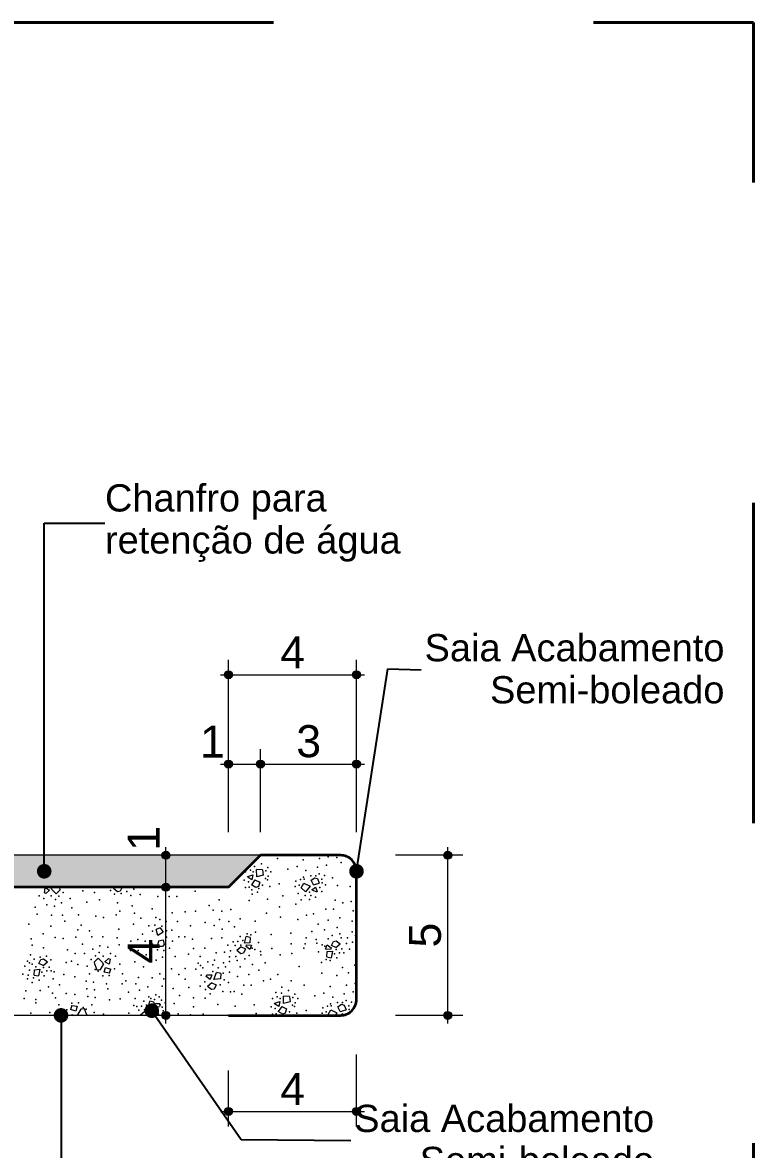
# Model space of a CAD drawing. Header units: metres. Extents: x -1.1 to 45.1, y -1 to 1.8.
# Drawn here: x -0.1938 to 0.0347, y -0.1694 to 0.1826 of the extents above; entities that cross this region are included whole.
import ezdxf

# ---------------------------------------------------------------- set-up
doc = ezdxf.new("R2010")
doc.units = ezdxf.units.M
doc.header["$MEASUREMENT"] = 0
doc.linetypes.add('Double Dashed', pattern=[0.0325, 0.02, -0.005, 0.0025, -0.005])
for name, color, linetype, lineweight, true_color in [('0_Caneta_No__25', 7, 'Continuous', 13, 0x982312), ('ARCOS-LINHAS.ARQ_Caneta_No__18', 7, 'Continuous', 0, 0xdfdfdf), ('ARCOS-LINHAS.ARQ_Caneta_No__24', 7, 'Continuous', 40, 0x851f10), ('LOUCAS-METAIS.ARQ_Caneta_No__97', 7, 'Continuous', 5, 0x6b6b6b)]:
    doc.layers.add(name, color=color, linetype=linetype, lineweight=lineweight, true_color=true_color)
for name, color, linetype, lineweight in [('ARCOS-LINHAS.ARQ_Caneta_No__98', 7, 'Continuous', 0), ('LOUCAS-METAIS.ARQ_Caneta_No__1', 7, 'Continuous', 35), ('LOUCAS-METAIS.ARQ_Caneta_No__241', 7, 'Continuous', 13)]:
    doc.layers.add(name, color=color, linetype=linetype, lineweight=lineweight)
doc.styles.add('GENERATED_STYLE_1', font='arial.ttf')
doc.dimstyles.new('GENERATED_STYLE__10', dxfattribs={"dimtxt": 0.18, "dimasz": 0.00912, "dimexe": 0.18, "dimexo": 0.0625, "dimgap": 0, "dimtad": 0, "dimtih": 1, "dimtoh": 1, "dimdec": 4, "dimzin": 0, "dimdsep": 46, "dimcen": 0.09, "dimadec": 0, "dimazin": 0, "dimtfac": 1, "dimtdec": 4, "dimtmove": 0, "dimatfit": 3, "dimldrblk": 'ARROWHEAD_11', "dimfxl": 0, "dimtolj": 1, "dimtzin": 0, "dimarcsym": 0})
doc.dimstyles.new('GENERATED_STYLE__2', dxfattribs={"dimtxt": 0.01, "dimasz": 0.00475, "dimexe": 0.18, "dimexo": 0.007222, "dimgap": 0, "dimtad": 1, "dimtih": 1, "dimtoh": 1, "dimzin": 0, "dimdsep": 46, "dimtxsty": 'GENERATED_STYLE_1', "dimblk": 'ARROWHEAD_11', "dimblk1": 'ARROWHEAD_11', "dimblk2": 'ARROWHEAD_11', "dimcen": 0.09, "dimclrd": 256, "dimclre": 256, "dimclrt": 256, "dimadec": 0, "dimazin": 0, "dimtfac": 1, "dimtdec": 4, "dimtmove": 0, "dimatfit": 3, "dimfxl": 0, "dimtolj": 1, "dimtzin": 0, "dimarcsym": 0})
doc.dimstyles.new('GENERATED_STYLE__3', dxfattribs={"dimtxt": 0.01, "dimasz": 0.00475, "dimexe": 0.18, "dimexo": 0.012222, "dimgap": 0, "dimtad": 1, "dimtih": 1, "dimtoh": 1, "dimzin": 0, "dimdsep": 46, "dimtxsty": 'GENERATED_STYLE_1', "dimblk": 'ARROWHEAD_11', "dimblk1": 'ARROWHEAD_11', "dimblk2": 'ARROWHEAD_11', "dimcen": 0.09, "dimclrd": 256, "dimclre": 256, "dimclrt": 256, "dimadec": 0, "dimazin": 0, "dimtfac": 1, "dimtdec": 4, "dimtmove": 0, "dimatfit": 3, "dimfxl": 0, "dimtolj": 1, "dimtzin": 0, "dimarcsym": 0})
doc.dimstyles.new('GENERATED_STYLE__4', dxfattribs={"dimtxt": 0.01, "dimasz": 0.00475, "dimexe": 0.18, "dimexo": 0.017222, "dimgap": 0, "dimtad": 1, "dimzin": 0, "dimdsep": 46, "dimtxsty": 'GENERATED_STYLE_1', "dimblk": 'ARROWHEAD_11', "dimblk1": 'ARROWHEAD_11', "dimblk2": 'ARROWHEAD_11', "dimcen": 0.09, "dimclrd": 256, "dimclre": 256, "dimclrt": 256, "dimadec": 0, "dimazin": 0, "dimtfac": 1, "dimtdec": 4, "dimtmove": 0, "dimatfit": 3, "dimfxl": 0, "dimtolj": 1, "dimtzin": 0, "dimarcsym": 0})
doc.dimstyles.new('GENERATED_STYLE__5', dxfattribs={"dimtxt": 0.01, "dimasz": 0.00475, "dimexe": 0.18, "dimexo": 0.017222, "dimgap": 0, "dimtad": 1, "dimtih": 1, "dimtoh": 1, "dimzin": 0, "dimdsep": 46, "dimtxsty": 'GENERATED_STYLE_1', "dimblk": 'ARROWHEAD_11', "dimblk1": 'ARROWHEAD_11', "dimblk2": 'ARROWHEAD_11', "dimcen": 0.09, "dimclrd": 256, "dimclre": 256, "dimclrt": 256, "dimadec": 0, "dimazin": 0, "dimtfac": 1, "dimtdec": 4, "dimtmove": 0, "dimatfit": 3, "dimfxl": 0, "dimtolj": 1, "dimtzin": 0, "dimarcsym": 0})
doc.dimstyles.new('GENERATED_STYLE__6', dxfattribs={"dimtxt": 0.01, "dimasz": 0.00475, "dimexe": 0.18, "dimexo": 0.017222, "dimgap": 0, "dimtad": 1, "dimzin": 0, "dimdsep": 46, "dimtxsty": 'GENERATED_STYLE_1', "dimblk": 'ARROWHEAD_11', "dimblk1": 'ARROWHEAD_11', "dimblk2": 'ARROWHEAD_11', "dimcen": 0.09, "dimclrd": 256, "dimclre": 256, "dimclrt": 256, "dimadec": 0, "dimazin": 0, "dimtfac": 1, "dimtdec": 4, "dimtmove": 2, "dimatfit": 3, "dimfxl": 0, "dimtolj": 1, "dimtzin": 0, "dimarcsym": 0})

# ---------------------------------------------------------------- blocks, each defined once
blk = doc.blocks.new('*X1')
at = {"layer": 'LOUCAS-METAIS.ARQ_Caneta_No__97', "color": 251, "linetype": 'Continuous', "lineweight": 5, "true_color": 0x6b6b6b}
for p, q in [((-0.12339, -0.08435), (-0.12336, -0.08409)), ((-0.12209, -0.08511), (-0.12339, -0.08435)), ((-0.12336, -0.08409), (-0.12175, -0.08363)), ((-0.12175, -0.08363), (-0.12209, -0.08511)), ((-0.12058, -0.08423), (-0.12065, -0.08195)), ((-0.11875, -0.08206), (-0.12065, -0.08195)), ((-0.11855, -0.08371), (-0.12058, -0.08423)), ((-0.11875, -0.08206), (-0.11855, -0.08371)), ((-0.18693, -0.08921), (-0.18664, -0.08765)), ((-0.18664, -0.08765), (-0.18533, -0.0884)), ((-0.18488, -0.08748), (-0.1849, -0.08753)), ((-0.18447, -0.08823), (-0.1849, -0.08753)), ((-0.18219, -0.08753), (-0.1822, -0.08748)), ((-0.18219, -0.08753), (-0.18209, -0.08837)), ((-0.16485, -0.08748), (-0.1653, -0.08785)), ((-0.16403, -0.08885), (-0.1653, -0.08785)), ((-0.16265, -0.08748), (-0.16322, -0.08865)), ((-0.12116, -0.08516), (-0.12223, -0.08674)), ((-0.12082, -0.08753), (-0.12223, -0.08674)), ((-0.12116, -0.08516), (-0.11964, -0.08584)), ((-0.12005, -0.0872), (-0.12082, -0.08753)), ((-0.11964, -0.08584), (-0.12005, -0.0872)), ((-0.10669, -0.08765), (-0.1058, -0.08624)), ((-0.10669, -0.08765), (-0.10528, -0.08893)), ((-0.1058, -0.08624), (-0.1039, -0.08712)), ((-0.1039, -0.08712), (-0.10528, -0.08893)), ((-0.10361, -0.08527), (-0.10244, -0.08448)), ((-0.10286, -0.08676), (-0.10361, -0.08527)), ((-0.10336, -0.08832), (-0.10217, -0.08739)), ((-0.10286, -0.08676), (-0.10103, -0.08621)), ((-0.10244, -0.08448), (-0.10163, -0.08471)), ((-0.10217, -0.08739), (-0.10164, -0.08879)), ((-0.10163, -0.08471), (-0.10103, -0.08621)), ((-0.18643, -0.08942), (-0.18693, -0.08921)), ((-0.18533, -0.0884), (-0.18643, -0.08942)), ((-0.18326, -0.08949), (-0.18447, -0.08823)), ((-0.18209, -0.08837), (-0.18326, -0.08949)), ((-0.16322, -0.08865), (-0.16403, -0.08885)), ((-0.10182, -0.08898), (-0.10336, -0.08832)), ((-0.10164, -0.08879), (-0.10182, -0.08898)), ((-0.15077, -0.10015), (-0.15198, -0.10071)), ((-0.15144, -0.10249), (-0.15198, -0.10071)), ((-0.14982, -0.10152), (-0.15144, -0.10249)), ((-0.15077, -0.10015), (-0.14982, -0.10152)), ((-0.15124, -0.10421), (-0.15165, -0.10592)), ((-0.15124, -0.10421), (-0.14978, -0.10391)), ((-0.14951, -0.1053), (-0.15004, -0.10595)), ((-0.14978, -0.10391), (-0.14951, -0.1053)), ((-0.12442, -0.10493), (-0.12391, -0.10287)), ((-0.12268, -0.10482), (-0.12442, -0.10493)), ((-0.12262, -0.10315), (-0.12391, -0.10287)), ((-0.12391, -0.10599), (-0.12377, -0.10546)), ((-0.12377, -0.10546), (-0.12218, -0.10554)), ((-0.12218, -0.10554), (-0.12275, -0.10694)), ((-0.12262, -0.10315), (-0.12268, -0.10482)), ((-0.09908, -0.10685), (-0.09851, -0.10544)), ((-0.09851, -0.10544), (-0.09735, -0.1064)), ((-0.09716, -0.10563), (-0.09655, -0.10436)), ((-0.09655, -0.10436), (-0.09573, -0.10416)), ((-0.09583, -0.10627), (-0.09446, -0.10516)), ((-0.09573, -0.10416), (-0.09446, -0.10516)), ((-0.15004, -0.10595), (-0.15165, -0.10592)), ((-0.12543, -0.10611), (-0.1268, -0.10722)), ((-0.12553, -0.10823), (-0.1268, -0.10722)), ((-0.12471, -0.10802), (-0.12553, -0.10823)), ((-0.12543, -0.10611), (-0.1241, -0.10675)), ((-0.1241, -0.10675), (-0.12471, -0.10802)), ((-0.12275, -0.10694), (-0.12391, -0.10599)), ((-0.09749, -0.10692), (-0.09908, -0.10685)), ((-0.09864, -0.10923), (-0.09858, -0.10756)), ((-0.09858, -0.10756), (-0.09684, -0.10745)), ((-0.09735, -0.1064), (-0.09749, -0.10692)), ((-0.09684, -0.10745), (-0.09735, -0.10951)), ((-0.09583, -0.10627), (-0.09716, -0.10563)), ((-0.18862, -0.11128), (-0.188, -0.11001)), ((-0.18728, -0.11192), (-0.18862, -0.11128)), ((-0.188, -0.11001), (-0.18719, -0.10981)), ((-0.18728, -0.11192), (-0.18592, -0.11081)), ((-0.18719, -0.10981), (-0.18592, -0.11081)), ((-0.17125, -0.11074), (-0.17009, -0.10962)), ((-0.17116, -0.11158), (-0.17125, -0.11074)), ((-0.17116, -0.11158), (-0.17056, -0.11325)), ((-0.17009, -0.10962), (-0.16887, -0.11088)), ((-0.16936, -0.11318), (-0.16844, -0.11159)), ((-0.16887, -0.11088), (-0.16844, -0.11159)), ((-0.16826, -0.11402), (-0.16785, -0.11249)), ((-0.16802, -0.11072), (-0.16692, -0.1097)), ((-0.1667, -0.11147), (-0.16802, -0.11072)), ((-0.16785, -0.11249), (-0.16616, -0.11306)), ((-0.16692, -0.1097), (-0.16642, -0.1099)), ((-0.16642, -0.1099), (-0.1667, -0.11147)), ((-0.09864, -0.10923), (-0.09735, -0.10951)), ((-0.1901, -0.11488), (-0.19004, -0.11321)), ((-0.1901, -0.11488), (-0.1888, -0.11516)), ((-0.19004, -0.11321), (-0.1883, -0.1131)), ((-0.1883, -0.1131), (-0.1888, -0.11516)), ((-0.17056, -0.11325), (-0.16936, -0.11318)), ((-0.16662, -0.11431), (-0.16826, -0.11402)), ((-0.16662, -0.11431), (-0.16616, -0.11306)), ((-0.13633, -0.1153), (-0.1362, -0.11477)), ((-0.13517, -0.11625), (-0.13633, -0.1153)), ((-0.1362, -0.11477), (-0.13461, -0.11485)), ((-0.13461, -0.11485), (-0.13517, -0.11625)), ((-0.13395, -0.11623), (-0.1331, -0.1141)), ((-0.13186, -0.11605), (-0.13395, -0.11623)), ((-0.1318, -0.11438), (-0.1331, -0.1141)), ((-0.1318, -0.11438), (-0.13186, -0.11605)), ((-0.13461, -0.11734), (-0.13598, -0.11845)), ((-0.13471, -0.11945), (-0.13598, -0.11845)), ((-0.13389, -0.11925), (-0.13471, -0.11945)), ((-0.13461, -0.11734), (-0.13328, -0.11798)), ((-0.13328, -0.11798), (-0.13389, -0.11925)), ((-0.15452, -0.12512), (-0.15401, -0.12305)), ((-0.15271, -0.12334), (-0.15401, -0.12305)), ((-0.11217, -0.12378), (-0.11224, -0.12151)), ((-0.11034, -0.12162), (-0.11224, -0.12151)), ((-0.11034, -0.12162), (-0.11014, -0.12327)), ((-0.17832, -0.12436), (-0.17878, -0.12561)), ((-0.17709, -0.12618), (-0.17878, -0.12561)), ((-0.17832, -0.12436), (-0.17668, -0.12465)), ((-0.17668, -0.12465), (-0.17709, -0.12618)), ((-0.17557, -0.12549), (-0.1765, -0.12708)), ((-0.17437, -0.12542), (-0.17557, -0.12549)), ((-0.17378, -0.12709), (-0.17437, -0.12542)), ((-0.15553, -0.1263), (-0.15689, -0.12741)), ((-0.15553, -0.1263), (-0.15419, -0.12693)), ((-0.15278, -0.125), (-0.15452, -0.12512)), ((-0.15271, -0.12334), (-0.15278, -0.125)), ((-0.15234, -0.12427), (-0.15221, -0.12375)), ((-0.15153, -0.12494), (-0.15234, -0.12427)), ((-0.15221, -0.12375), (-0.15095, -0.1238)), ((-0.15153, -0.12494), (-0.15098, -0.12473)), ((-0.15074, -0.12412), (-0.15098, -0.12473)), ((-0.15074, -0.12412), (-0.15095, -0.1238)), ((-0.11498, -0.12391), (-0.11495, -0.12365)), ((-0.11368, -0.12467), (-0.11498, -0.12391)), ((-0.11495, -0.12365), (-0.11335, -0.12319)), ((-0.11275, -0.12472), (-0.11382, -0.1263)), ((-0.11241, -0.12709), (-0.11382, -0.1263)), ((-0.11335, -0.12319), (-0.11368, -0.12467)), ((-0.11275, -0.12472), (-0.11123, -0.1254)), ((-0.11014, -0.12327), (-0.11217, -0.12378)), ((-0.11123, -0.1254), (-0.11164, -0.12675)), ((-0.09828, -0.12721), (-0.09739, -0.1258)), ((-0.09739, -0.1258), (-0.09549, -0.12668)), ((-0.09549, -0.12668), (-0.0961, -0.12748)), ((-0.0952, -0.12483), (-0.09403, -0.12403)), ((-0.09445, -0.12632), (-0.0952, -0.12483)), ((-0.09445, -0.12632), (-0.09263, -0.12576)), ((-0.09403, -0.12403), (-0.09322, -0.12427)), ((-0.09322, -0.12427), (-0.09263, -0.12576)), ((-0.17829, -0.12748), (-0.17824, -0.1272)), ((-0.17824, -0.1272), (-0.17775, -0.12748)), ((-0.17625, -0.12748), (-0.1765, -0.12708)), ((-0.17378, -0.12709), (-0.17373, -0.12748)), ((-0.1568, -0.12748), (-0.15689, -0.12741)), ((-0.15419, -0.12693), (-0.15446, -0.12748)), ((-0.11164, -0.12675), (-0.11241, -0.12709)), ((-0.09828, -0.12721), (-0.09798, -0.12748)), ((-0.09445, -0.12748), (-0.09376, -0.12694)), ((-0.09376, -0.12694), (-0.09363, -0.12728))]:
    blk.add_line(p, q, dxfattribs=at)
for p in [(-0.11909, -0.08012), (-0.11413, -0.07853), (-0.10601, -0.07895), (-0.10097, -0.07845), (-0.0988, -0.08056), (-0.0982, -0.07792), (-0.09551, -0.0782), (-0.09422, -0.0797), (-0.12408, -0.08262), (-0.12255, -0.08212), (-0.12165, -0.08265), (-0.12125, -0.08102), (-0.11773, -0.08234), (-0.11705, -0.08126), (-0.11699, -0.08396), (-0.11617, -0.08269), (-0.11087, -0.08177), (-0.10797, -0.08101), (-0.10596, -0.08431), (-0.10522, -0.08221), (-0.10369, -0.08391), (-0.10215, -0.08391), (-0.10163, -0.08116), (-0.10106, -0.08327), (-0.09941, -0.08381), (-0.0898, -0.0829), (-0.18995, -0.08758), (-0.17688, -0.08757), (-0.15969, -0.08757), (-0.14965, -0.08779), (-0.14566, -0.0875), (-0.12919, -0.08738), (-0.12448, -0.08526), (-0.12407, -0.08753), (-0.12318, -0.0858), (-0.12289, -0.08746), (-0.11991, -0.08783), (-0.11872, -0.08685), (-0.11781, -0.08473), (-0.11721, -0.08511), (-0.11646, -0.08721), (-0.11357, -0.08642), (-0.10851, -0.08721), (-0.1083, -0.08554), (-0.1073, -0.08679), (-0.10685, -0.08507), (-0.10573, -0.08499), (-0.10089, -0.08754), (-0.10022, -0.08496), (-0.10007, -0.08606), (-0.09911, -0.08675), (-0.09691, -0.0845), (-0.09531, -0.08687), (-0.09141, -0.0872), (-0.1886, -0.09014), (-0.18707, -0.09099), (-0.18483, -0.0901), (-0.18349, -0.09125), (-0.18243, -0.09024), (-0.18102, -0.0891), (-0.17891, -0.091), (-0.17488, -0.0886), (-0.17126, -0.08913), (-0.16975, -0.09138), (-0.16631, -0.08849), (-0.165, -0.08967), (-0.16295, -0.0894), (-0.16114, -0.08877), (-0.15995, -0.09009), (-0.15901, -0.08807), (-0.15703, -0.08976), (-0.15148, -0.0904), (-0.14793, -0.09034), (-0.14554, -0.09032), (-0.1398, -0.0887), (-0.13227, -0.09135), (-0.12207, -0.08823), (-0.12198, -0.08963), (-0.12035, -0.089), (-0.11719, -0.09119), (-0.11239, -0.09016), (-0.10764, -0.08938), (-0.10671, -0.09143), (-0.10539, -0.09004), (-0.10412, -0.09132), (-0.10406, -0.08902), (-0.10369, -0.09), (-0.10219, -0.09057), (-0.10022, -0.08877), (-0.18983, -0.09372), (-0.18621, -0.09296), (-0.18378, -0.09334), (-0.18156, -0.0923), (-0.17838, -0.09389), (-0.17364, -0.09215), (-0.16404, -0.09231), (-0.16332, -0.0949), (-0.15952, -0.09331), (-0.15323, -0.09422), (-0.13973, -0.09489), (-0.13545, -0.09312), (-0.13415, -0.09462), (-0.13147, -0.09491), (-0.1287, -0.09438), (-0.12296, -0.09157), (-0.11348, -0.09363), (-0.10837, -0.09271), (-0.09899, -0.0943), (-0.09663, -0.09431), (-0.09608, -0.0915), (-0.09363, -0.09232), (-0.09101, -0.09191), (-0.09043, -0.09488), (-0.18918, -0.09587), (-0.18471, -0.09621), (-0.18122, -0.0962), (-0.1805, -0.09808), (-0.1763, -0.09605), (-0.17085, -0.09651), (-0.16842, -0.09688), (-0.16446, -0.09604), (-0.15872, -0.09555), (-0.15674, -0.09709), (-0.1521, -0.09693), (-0.15087, -0.09758), (-0.14884, -0.09818), (-0.14697, -0.09548), (-0.1453, -0.09813), (-0.14294, -0.0951), (-0.13664, -0.09845), (-0.13225, -0.09752), (-0.12933, -0.09814), (-0.12577, -0.09738), (-0.12105, -0.09809), (-0.11752, -0.09552), (-0.11314, -0.09681), (-0.10768, -0.09753), (-0.10503, -0.09621), (-0.1028, -0.09573), (-0.09826, -0.09772), (-0.09465, -0.09701), (-0.09072, -0.09809), (-0.1918, -0.099), (-0.18726, -0.102), (-0.18487, -0.09966), (-0.17648, -0.10075), (-0.17546, -0.09927), (-0.17285, -0.10103), (-0.16368, -0.10057), (-0.15913, -0.099), (-0.15433, -0.09952), (-0.15314, -0.10118), (-0.15244, -0.09927), (-0.15027, -0.09967), (-0.14876, -0.10109), (-0.14714, -0.10091), (-0.14131, -0.09955), (-0.13386, -0.09945), (-0.13136, -0.10057), (-0.12754, -0.09985), (-0.12361, -0.10201), (-0.12097, -0.10145), (-0.10987, -0.10176), (-0.10333, -0.10129), (-0.10133, -0.099), (-0.09939, -0.10076), (-0.09547, -0.10005), (-0.09459, -0.10202), (-0.09071, -0.1014), (-0.08946, -0.09979), (-0.19102, -0.10353), (-0.19076, -0.10557), (-0.18353, -0.10314), (-0.18109, -0.10352), (-0.17705, -0.10306), (-0.17497, -0.10522), (-0.17213, -0.10291), (-0.16864, -0.1029), (-0.16416, -0.10325), (-0.16351, -0.1054), (-0.15988, -0.10429), (-0.15774, -0.10382), (-0.15629, -0.10212), (-0.1554, -0.10427), (-0.15319, -0.10523), (-0.14879, -0.10306), (-0.1469, -0.10427), (-0.14488, -0.10293), (-0.14307, -0.103), (-0.14067, -0.10365), (-0.13467, -0.10344), (-0.13145, -0.10327), (-0.12963, -0.10557), (-0.12796, -0.10448), (-0.12651, -0.10442), (-0.1257, -0.10286), (-0.12555, -0.10551), (-0.12496, -0.10409), (-0.12241, -0.10233), (-0.12003, -0.10474), (-0.1161, -0.10223), (-0.10982, -0.10518), (-0.10539, -0.10509), (-0.10509, -0.10331), (-0.10201, -0.10381), (-0.10183, -0.1049), (-0.10008, -0.10544), (-0.09829, -0.10358), (-0.097, -0.10253), (-0.09415, -0.10328), (-0.09253, -0.10506), (-0.09221, -0.10322), (-0.09067, -0.10466), (-0.08971, -0.10251), (-0.19127, -0.10857), (-0.18718, -0.10635), (-0.18622, -0.10899), (-0.17971, -0.10696), (-0.17734, -0.10816), (-0.17443, -0.10811), (-0.17178, -0.10682), (-0.17092, -0.10887), (-0.16986, -0.10787), (-0.16957, -0.10578), (-0.16852, -0.10901), (-0.16713, -0.10615), (-0.16628, -0.10813), (-0.16475, -0.10897), (-0.16003, -0.1072), (-0.15761, -0.10719), (-0.15507, -0.10853), (-0.15355, -0.10723), (-0.1516, -0.10703), (-0.14956, -0.10722), (-0.1478, -0.10654), (-0.14193, -0.10838), (-0.14034, -0.10664), (-0.13823, -0.10906), (-0.13674, -0.10654), (-0.1332, -0.10792), (-0.13059, -0.10772), (-0.12873, -0.10733), (-0.1273, -0.10564), (-0.12297, -0.1088), (-0.122, -0.10654), (-0.12118, -0.10694), (-0.11943, -0.10748), (-0.11925, -0.10857), (-0.11585, -0.10663), (-0.11322, -0.10856), (-0.10955, -0.10812), (-0.1058, -0.10646), (-0.10123, -0.10764), (-0.09926, -0.10584), (-0.0963, -0.1083), (-0.09571, -0.10687), (-0.09475, -0.10797), (-0.09396, -0.10674), (-0.0933, -0.1079), (-0.09163, -0.10681), (-0.19306, -0.11213), (-0.19221, -0.11059), (-0.19153, -0.1111), (-0.19072, -0.11149), (-0.19009, -0.10989), (-0.18962, -0.11227), (-0.18827, -0.10927), (-0.18717, -0.11252), (-0.18541, -0.11239), (-0.18491, -0.11017), (-0.18016, -0.11095), (-0.17847, -0.11051), (-0.17646, -0.11155), (-0.17359, -0.11207), (-0.17232, -0.11002), (-0.16339, -0.11153), (-0.15866, -0.11072), (-0.15595, -0.1123), (-0.15199, -0.1102), (-0.14997, -0.10928), (-0.14609, -0.10913), (-0.13887, -0.11121), (-0.13811, -0.11191), (-0.1358, -0.11077), (-0.13425, -0.11173), (-0.13373, -0.11026), (-0.13091, -0.11102), (-0.13032, -0.11227), (-0.12907, -0.11067), (-0.12905, -0.10916), (-0.12711, -0.1091), (-0.12667, -0.11036), (-0.12579, -0.11233), (-0.12426, -0.10985), (-0.12187, -0.11162), (-0.11793, -0.11109), (-0.1073, -0.11226), (-0.10029, -0.11093), (-0.09885, -0.11006), (-0.09765, -0.11037), (-0.09556, -0.10952), (-0.09372, -0.11253), (-0.0899, -0.11181), (-0.19363, -0.11463), (-0.19217, -0.1161), (-0.19204, -0.11496), (-0.19158, -0.1134), (-0.19031, -0.11571), (-0.18776, -0.11395), (-0.18702, -0.11517), (-0.18621, -0.11362), (-0.18476, -0.11355), (-0.18423, -0.11604), (-0.18388, -0.11385), (-0.18084, -0.11475), (-0.17741, -0.11548), (-0.17283, -0.11451), (-0.17108, -0.11316), (-0.17009, -0.11367), (-0.16871, -0.11508), (-0.16664, -0.115), (-0.16504, -0.11294), (-0.16253, -0.11449), (-0.15747, -0.1156), (-0.15323, -0.11574), (-0.15086, -0.1145), (-0.14957, -0.11604), (-0.14719, -0.11295), (-0.14491, -0.11474), (-0.14298, -0.11283), (-0.13957, -0.1131), (-0.13797, -0.11487), (-0.13738, -0.11263), (-0.13431, -0.11377), (-0.13259, -0.11268), (-0.13111, -0.11431), (-0.12907, -0.11398), (-0.12661, -0.11537), (-0.123, -0.11467), (-0.11993, -0.11339), (-0.11397, -0.1147), (-0.10021, -0.11429), (-0.09549, -0.115), (-0.09193, -0.11424), (-0.19073, -0.11718), (-0.18856, -0.11653), (-0.18825, -0.11966), (-0.18563, -0.11861), (-0.1822, -0.11796), (-0.17389, -0.11676), (-0.17371, -0.11916), (-0.17163, -0.1171), (-0.17123, -0.11951), (-0.16752, -0.11768), (-0.1671, -0.11915), (-0.16264, -0.1176), (-0.16149, -0.11665), (-0.1584, -0.11767), (-0.15718, -0.11961), (-0.15456, -0.11856), (-0.15012, -0.11839), (-0.14666, -0.11906), (-0.14297, -0.11618), (-0.14175, -0.11878), (-0.13829, -0.11835), (-0.13679, -0.11698), (-0.13661, -0.11938), (-0.13197, -0.1179), (-0.13076, -0.11635), (-0.12936, -0.11719), (-0.12463, -0.11807), (-0.12227, -0.11808), (-0.11846, -0.11665), (-0.11623, -0.11618), (-0.1127, -0.11867), (-0.10978, -0.11672), (-0.10572, -0.11808), (-0.0976, -0.1185), (-0.09256, -0.118), (-0.08979, -0.11748), (-0.19324, -0.12218), (-0.1927, -0.11983), (-0.18959, -0.12248), (-0.18441, -0.12054), (-0.18344, -0.12202), (-0.18017, -0.12062), (-0.17741, -0.12099), (-0.17331, -0.12157), (-0.17105, -0.12191), (-0.16653, -0.12263), (-0.16327, -0.12228), (-0.16061, -0.12026), (-0.15858, -0.12218), (-0.1558, -0.12305), (-0.15426, -0.12169), (-0.15371, -0.1222), (-0.1525, -0.12251), (-0.15208, -0.12104), (-0.15106, -0.12164), (-0.15033, -0.12278), (-0.14473, -0.12126), (-0.14031, -0.12198), (-0.13667, -0.12215), (-0.1351, -0.12076), (-0.13119, -0.12001), (-0.12877, -0.12016), (-0.12763, -0.12007), (-0.12518, -0.12088), (-0.11567, -0.12218), (-0.11464, -0.12038), (-0.11414, -0.12168), (-0.11324, -0.1222), (-0.11285, -0.12058), (-0.11068, -0.11967), (-0.10932, -0.1219), (-0.10864, -0.12081), (-0.10776, -0.12224), (-0.10246, -0.12133), (-0.09956, -0.12056), (-0.09681, -0.12177), (-0.09322, -0.12072), (-0.09266, -0.12283), (-0.09039, -0.12012), (-0.1896, -0.12353), (-0.1852, -0.12656), (-0.18241, -0.12418), (-0.1799, -0.12573), (-0.1783, -0.12367), (-0.17623, -0.12359), (-0.17485, -0.125), (-0.17385, -0.12551), (-0.17211, -0.12416), (-0.17135, -0.1266), (-0.15893, -0.12436), (-0.15805, -0.12466), (-0.1574, -0.12583), (-0.15661, -0.1246), (-0.15564, -0.1257), (-0.15505, -0.12427), (-0.15012, -0.12493), (-0.14976, -0.12608), (-0.14919, -0.12359), (-0.14636, -0.12377), (-0.14028, -0.12483), (-0.13271, -0.12412), (-0.12735, -0.1246), (-0.12137, -0.12415), (-0.11607, -0.12482), (-0.11477, -0.12536), (-0.11031, -0.12641), (-0.10941, -0.12428), (-0.1088, -0.12467), (-0.10858, -0.12352), (-0.10516, -0.12597), (-0.09989, -0.12509), (-0.09889, -0.12634), (-0.09845, -0.12462), (-0.09755, -0.12387), (-0.09732, -0.12455), (-0.09528, -0.12346), (-0.09374, -0.12346), (-0.09181, -0.12451), (-0.09166, -0.12562), (-0.091, -0.12337), (-0.19112, -0.12682), (-0.18155, -0.12714), (-0.16848, -0.12712), (-0.16052, -0.12681), (-0.15209, -0.12673), (-0.15128, -0.12712), (-0.1451, -0.12701), (-0.14124, -0.12734), (-0.13726, -0.12706), (-0.12078, -0.12693), (-0.11566, -0.12709), (-0.11448, -0.12702), (-0.11151, -0.12738), (-0.10805, -0.12676), (-0.1001, -0.12676)]:
    blk.add_point(p, dxfattribs=at)
blk = doc.blocks.new('*D6')
at = {"layer": '0_Caneta_No__25', "linetype": 'Continuous', "lineweight": 13, "true_color": 0x982312}
for points in [[(-0.13065, -0.04899), (-0.13056, -0.04947), (-0.13029, -0.04988), (-0.12988, -0.05015), (-0.1294, -0.05024), (-0.12893, -0.05015), (-0.12852, -0.04988), (-0.12825, -0.04947), (-0.12815, -0.04899), (-0.12825, -0.04851), (-0.12852, -0.04811), (-0.12893, -0.04784), (-0.1294, -0.04774), (-0.12988, -0.04784), (-0.13029, -0.04811), (-0.13056, -0.04851)], [(-0.12065, -0.04899), (-0.12056, -0.04947), (-0.12029, -0.04988), (-0.11988, -0.05015), (-0.1194, -0.05024), (-0.11893, -0.05015), (-0.11852, -0.04988), (-0.11825, -0.04947), (-0.11815, -0.04899), (-0.11825, -0.04851), (-0.11852, -0.04811), (-0.11893, -0.04784), (-0.1194, -0.04774), (-0.11988, -0.04784), (-0.12029, -0.04811), (-0.12056, -0.04851)]]:
    blk.add_hatch(color=24, dxfattribs=at).paths.add_polyline_path(points)
at = {"layer": '0_Caneta_No__25', "color": 24, "linetype": 'Continuous', "lineweight": 13, "true_color": 0x982312}
for p, q in [((-0.1294, -0.04774), (-0.1294, -0.0443)), ((-0.1194, -0.04774), (-0.1194, -0.0443)), ((-0.1319, -0.04899), (-0.13065, -0.04899)), ((-0.12815, -0.04899), (-0.12065, -0.04899)), ((-0.1294, -0.07026), (-0.1294, -0.05024)), ((-0.1194, -0.07026), (-0.1194, -0.05024))]:
    blk.add_line(p, q, dxfattribs=at)
for centre in [(-0.1294, -0.04899), (-0.1194, -0.04899)]:
    blk.add_circle(centre, 0.00125, dxfattribs=at)
at = {"layer": '0_Caneta_No__25', "color": 24, "lineweight": 13, "true_color": 0x982312, "insert": (-0.13828, -0.04699), "char_height": 0.01, "attachment_point": 7, "style": 'GENERATED_STYLE_1'}
blk.add_mtext('\\A1;{\\pql;\\fArial|b0|i0|c0|p0;\\W1.000000;1}', dxfattribs=at)
blk = doc.blocks.new('ARROWHEAD_11')
at = {"color": 0, "linetype": 'Continuous', "lineweight": 0}
blk.add_line((0, 0), (-1, 0), dxfattribs=at)
at = {"color": 0, "linetype": 'Continuous', "lineweight": 0, "const_width": 0.25, "flags": 128}
blk.add_lwpolyline([(-0.125, 0, 1), (0.125, 0, 1)], format="xyb", close=True, dxfattribs=at)
blk = doc.blocks.new('*D7')
at = {"layer": '0_Caneta_No__25', "linetype": 'Continuous', "lineweight": 13, "true_color": 0x982312}
for points in [[(-0.12065, -0.04899), (-0.12056, -0.04947), (-0.12029, -0.04988), (-0.11988, -0.05015), (-0.1194, -0.05024), (-0.11893, -0.05015), (-0.11852, -0.04988), (-0.11825, -0.04947), (-0.11815, -0.04899), (-0.11825, -0.04851), (-0.11852, -0.04811), (-0.11893, -0.04784), (-0.1194, -0.04774), (-0.11988, -0.04784), (-0.12029, -0.04811), (-0.12056, -0.04851)], [(-0.09065, -0.04899), (-0.09056, -0.04947), (-0.09029, -0.04988), (-0.08988, -0.05015), (-0.0894, -0.05024), (-0.08893, -0.05015), (-0.08852, -0.04988), (-0.08825, -0.04947), (-0.08815, -0.04899), (-0.08825, -0.04851), (-0.08852, -0.04811), (-0.08893, -0.04784), (-0.0894, -0.04774), (-0.08988, -0.04784), (-0.09029, -0.04811), (-0.09056, -0.04851)]]:
    blk.add_hatch(color=24, dxfattribs=at).paths.add_polyline_path(points)
at = {"layer": '0_Caneta_No__25', "color": 24, "linetype": 'Continuous', "lineweight": 13, "true_color": 0x982312}
for p, q in [((-0.1194, -0.04774), (-0.1194, -0.0443)), ((-0.0894, -0.04774), (-0.0894, -0.0443)), ((-0.11815, -0.04899), (-0.09065, -0.04899)), ((-0.08815, -0.04899), (-0.0869, -0.04899)), ((-0.1194, -0.07026), (-0.1194, -0.05024)), ((-0.0894, -0.07026), (-0.0894, -0.05024))]:
    blk.add_line(p, q, dxfattribs=at)
for centre in [(-0.1194, -0.04899), (-0.0894, -0.04899)]:
    blk.add_circle(centre, 0.00125, dxfattribs=at)
at = {"layer": '0_Caneta_No__25', "color": 24, "lineweight": 13, "true_color": 0x982312, "insert": (-0.10822, -0.04699), "char_height": 0.01, "attachment_point": 7, "style": 'GENERATED_STYLE_1'}
blk.add_mtext('\\A1;{\\pql;\\fArial|b0|i0|c0|p0;\\W1.000000;3}', dxfattribs=at)
blk = doc.blocks.new('*D8')
at = {"layer": '0_Caneta_No__25', "linetype": 'Continuous', "lineweight": 13, "true_color": 0x982312}
for points in [[(-0.13065, -0.02111), (-0.13056, -0.02159), (-0.13029, -0.022), (-0.12988, -0.02227), (-0.1294, -0.02236), (-0.12893, -0.02227), (-0.12852, -0.022), (-0.12825, -0.02159), (-0.12815, -0.02111), (-0.12825, -0.02063), (-0.12852, -0.02023), (-0.12893, -0.01996), (-0.1294, -0.01986), (-0.12988, -0.01996), (-0.13029, -0.02023), (-0.13056, -0.02063)], [(-0.09065, -0.02111), (-0.09056, -0.02159), (-0.09029, -0.022), (-0.08988, -0.02227), (-0.0894, -0.02236), (-0.08893, -0.02227), (-0.08852, -0.022), (-0.08825, -0.02159), (-0.08815, -0.02111), (-0.08825, -0.02063), (-0.08852, -0.02023), (-0.08893, -0.01996), (-0.0894, -0.01986), (-0.08988, -0.01996), (-0.09029, -0.02023), (-0.09056, -0.02063)]]:
    blk.add_hatch(color=24, dxfattribs=at).paths.add_polyline_path(points)
at = {"layer": '0_Caneta_No__25', "color": 24, "linetype": 'Continuous', "lineweight": 13, "true_color": 0x982312}
for p, q in [((-0.1294, -0.01986), (-0.1294, -0.01642)), ((-0.0894, -0.01986), (-0.0894, -0.01642)), ((-0.1319, -0.02111), (-0.13065, -0.02111)), ((-0.12815, -0.02111), (-0.09065, -0.02111)), ((-0.08815, -0.02111), (-0.0869, -0.02111)), ((-0.1294, -0.07026), (-0.1294, -0.02236)), ((-0.0894, -0.07026), (-0.0894, -0.02236))]:
    blk.add_line(p, q, dxfattribs=at)
for centre in [(-0.1294, -0.02111), (-0.0894, -0.02111)]:
    blk.add_circle(centre, 0.00125, dxfattribs=at)
at = {"layer": '0_Caneta_No__25', "color": 24, "lineweight": 13, "true_color": 0x982312, "insert": (-0.11322, -0.01911), "char_height": 0.01, "attachment_point": 7, "style": 'GENERATED_STYLE_1'}
blk.add_mtext('\\A1;{\\pql;\\fArial|b0|i0|c0|p0;\\W1.000000;4}', dxfattribs=at)
blk = doc.blocks.new('*D9')
at = {"layer": '0_Caneta_No__25', "linetype": 'Continuous', "lineweight": 13, "true_color": 0x982312}
for points in [[(-0.06212, -0.07748), (-0.06203, -0.07796), (-0.06176, -0.07837), (-0.06135, -0.07864), (-0.06087, -0.07873), (-0.0604, -0.07864), (-0.05999, -0.07837), (-0.05972, -0.07796), (-0.05962, -0.07748), (-0.05972, -0.07701), (-0.05999, -0.0766), (-0.0604, -0.07633), (-0.06087, -0.07623), (-0.06135, -0.07633), (-0.06176, -0.0766), (-0.06203, -0.07701)], [(-0.06212, -0.12748), (-0.06203, -0.12796), (-0.06176, -0.12837), (-0.06135, -0.12864), (-0.06087, -0.12873), (-0.0604, -0.12864), (-0.05999, -0.12837), (-0.05972, -0.12796), (-0.05962, -0.12748), (-0.05972, -0.12701), (-0.05999, -0.1266), (-0.0604, -0.12633), (-0.06087, -0.12623), (-0.06135, -0.12633), (-0.06176, -0.1266), (-0.06203, -0.12701)]]:
    blk.add_hatch(color=24, dxfattribs=at).paths.add_polyline_path(points)
at = {"layer": '0_Caneta_No__25', "color": 24, "linetype": 'Continuous', "lineweight": 13, "true_color": 0x982312}
for p, q in [((-0.06087, -0.07623), (-0.06087, -0.07498)), ((-0.06212, -0.07748), (-0.07718, -0.07748)), ((-0.06087, -0.12623), (-0.06087, -0.07873)), ((-0.05619, -0.07748), (-0.05962, -0.07748)), ((-0.06212, -0.12748), (-0.07718, -0.12748)), ((-0.06087, -0.12998), (-0.06087, -0.12873)), ((-0.05619, -0.12748), (-0.05962, -0.12748))]:
    blk.add_line(p, q, dxfattribs=at)
for centre in [(-0.06087, -0.07748), (-0.06087, -0.12748)]:
    blk.add_circle(centre, 0.00125, dxfattribs=at)
at = {"layer": '0_Caneta_No__25', "color": 24, "lineweight": 13, "true_color": 0x982312, "insert": (-0.06287, -0.1063), "char_height": 0.01, "attachment_point": 7, "rotation": 90, "style": 'GENERATED_STYLE_1'}
blk.add_mtext('\\A1;{\\pql;\\fArial|b0|i0|c0|p0;\\W1.000000;5}', dxfattribs=at)
blk = doc.blocks.new('*D10')
at = {"layer": '0_Caneta_No__25', "linetype": 'Continuous', "lineweight": 13, "true_color": 0x982312}
for points in [[(-0.13065, -0.15747), (-0.13056, -0.15795), (-0.13029, -0.15836), (-0.12988, -0.15863), (-0.1294, -0.15872), (-0.12893, -0.15863), (-0.12852, -0.15836), (-0.12825, -0.15795), (-0.12815, -0.15747), (-0.12825, -0.15699), (-0.12852, -0.15659), (-0.12893, -0.15632), (-0.1294, -0.15622), (-0.12988, -0.15632), (-0.13029, -0.15659), (-0.13056, -0.15699)], [(-0.09065, -0.15747), (-0.09056, -0.15795), (-0.09029, -0.15836), (-0.08988, -0.15863), (-0.0894, -0.15872), (-0.08893, -0.15863), (-0.08852, -0.15836), (-0.08825, -0.15795), (-0.08815, -0.15747), (-0.08825, -0.15699), (-0.08852, -0.15659), (-0.08893, -0.15632), (-0.0894, -0.15622), (-0.08988, -0.15632), (-0.09029, -0.15659), (-0.09056, -0.15699)]]:
    blk.add_hatch(color=24, dxfattribs=at).paths.add_polyline_path(points)
at = {"layer": '0_Caneta_No__25', "color": 24, "linetype": 'Continuous', "lineweight": 13, "true_color": 0x982312}
for p, q in [((-0.0894, -0.15622), (-0.0894, -0.13971)), ((-0.1294, -0.15622), (-0.1294, -0.14471)), ((-0.1319, -0.15747), (-0.13065, -0.15747)), ((-0.12815, -0.15747), (-0.09065, -0.15747)), ((-0.08815, -0.15747), (-0.0869, -0.15747)), ((-0.1294, -0.16216), (-0.1294, -0.15872)), ((-0.0894, -0.16216), (-0.0894, -0.15872))]:
    blk.add_line(p, q, dxfattribs=at)
for centre in [(-0.1294, -0.15747), (-0.0894, -0.15747)]:
    blk.add_circle(centre, 0.00125, dxfattribs=at)
at = {"layer": '0_Caneta_No__25', "color": 24, "lineweight": 13, "true_color": 0x982312, "insert": (-0.11322, -0.15547), "char_height": 0.01, "attachment_point": 7, "style": 'GENERATED_STYLE_1'}
blk.add_mtext('\\A1;{\\pql;\\fArial|b0|i0|c0|p0;\\W1.000000;4}', dxfattribs=at)
blk = doc.blocks.new('*D13')
at = {"layer": '0_Caneta_No__25', "linetype": 'Continuous', "lineweight": 13, "true_color": 0x982312}
for points in [[(-0.15019, -0.08748), (-0.15009, -0.08796), (-0.14982, -0.08837), (-0.14941, -0.08864), (-0.14894, -0.08873), (-0.14846, -0.08864), (-0.14805, -0.08837), (-0.14778, -0.08796), (-0.14769, -0.08748), (-0.14778, -0.08701), (-0.14805, -0.0866), (-0.14846, -0.08633), (-0.14894, -0.08623), (-0.14941, -0.08633), (-0.14982, -0.0866), (-0.15009, -0.08701)], [(-0.15019, -0.12748), (-0.15009, -0.12796), (-0.14982, -0.12837), (-0.14941, -0.12864), (-0.14894, -0.12873), (-0.14846, -0.12864), (-0.14805, -0.12837), (-0.14778, -0.12796), (-0.14769, -0.12748), (-0.14778, -0.12701), (-0.14805, -0.1266), (-0.14846, -0.12633), (-0.14894, -0.12623), (-0.14941, -0.12633), (-0.14982, -0.1266), (-0.15009, -0.12701)]]:
    blk.add_hatch(color=24, dxfattribs=at).paths.add_polyline_path(points)
at = {"layer": '0_Caneta_No__25', "color": 24, "linetype": 'Continuous', "lineweight": 13, "true_color": 0x982312}
for p, q in [((-0.15019, -0.08748), (-0.15362, -0.08748)), ((-0.14425, -0.08748), (-0.14769, -0.08748)), ((-0.14894, -0.12623), (-0.14894, -0.08873)), ((-0.15019, -0.12748), (-0.15362, -0.12748)), ((-0.14894, -0.12998), (-0.14894, -0.12873)), ((-0.14425, -0.12748), (-0.14769, -0.12748))]:
    blk.add_line(p, q, dxfattribs=at)
for centre in [(-0.14894, -0.08748), (-0.14894, -0.12748)]:
    blk.add_circle(centre, 0.00125, dxfattribs=at)
at = {"layer": '0_Caneta_No__25', "color": 24, "lineweight": 13, "true_color": 0x982312, "insert": (-0.15094, -0.1113), "char_height": 0.01, "attachment_point": 7, "rotation": 90, "style": 'GENERATED_STYLE_1'}
blk.add_mtext('\\A1;{\\pql;\\fArial|b0|i0|c0|p0;\\W1.000000;4}', dxfattribs=at)
blk = doc.blocks.new('*D14')
at = {"layer": '0_Caneta_No__25', "linetype": 'Continuous', "lineweight": 13, "true_color": 0x982312}
for points in [[(-0.15019, -0.07748), (-0.15009, -0.07796), (-0.14982, -0.07837), (-0.14941, -0.07864), (-0.14894, -0.07873), (-0.14846, -0.07864), (-0.14805, -0.07837), (-0.14778, -0.07796), (-0.14769, -0.07748), (-0.14778, -0.07701), (-0.14805, -0.0766), (-0.14846, -0.07633), (-0.14894, -0.07623), (-0.14941, -0.07633), (-0.14982, -0.0766), (-0.15009, -0.07701)], [(-0.15019, -0.08748), (-0.15009, -0.08796), (-0.14982, -0.08837), (-0.14941, -0.08864), (-0.14894, -0.08873), (-0.14846, -0.08864), (-0.14805, -0.08837), (-0.14778, -0.08796), (-0.14769, -0.08748), (-0.14778, -0.08701), (-0.14805, -0.0866), (-0.14846, -0.08633), (-0.14894, -0.08623), (-0.14941, -0.08633), (-0.14982, -0.0866), (-0.15009, -0.08701)]]:
    blk.add_hatch(color=24, dxfattribs=at).paths.add_polyline_path(points)
at = {"layer": '0_Caneta_No__25', "color": 24, "linetype": 'Continuous', "lineweight": 13, "true_color": 0x982312}
for p, q in [((-0.14894, -0.07623), (-0.14894, -0.07498)), ((-0.15019, -0.07748), (-0.15362, -0.07748)), ((-0.14894, -0.08623), (-0.14894, -0.07873)), ((-0.13577, -0.07748), (-0.14769, -0.07748)), ((-0.15019, -0.08748), (-0.15362, -0.08748)), ((-0.14425, -0.08748), (-0.14769, -0.08748))]:
    blk.add_line(p, q, dxfattribs=at)
for centre in [(-0.14894, -0.07748), (-0.14894, -0.08748)]:
    blk.add_circle(centre, 0.00125, dxfattribs=at)
at = {"layer": '0_Caneta_No__25', "color": 24, "lineweight": 13, "true_color": 0x982312, "insert": (-0.15094, -0.07609), "char_height": 0.01, "attachment_point": 7, "rotation": 90, "style": 'GENERATED_STYLE_1'}
blk.add_mtext('\\A1;{\\pql;\\fArial|b0|i0|c0|p0;\\W1.000000;1}', dxfattribs=at)

msp = doc.modelspace()

# ---------------------------------------------------------------- hatches: boundary and pattern name
at = {"layer": 'ARCOS-LINHAS.ARQ_Caneta_No__18', "linetype": 'Continuous', "lineweight": 0, "true_color": 0xdfdfdf}
msp.add_hatch(color=254, dxfattribs=at).paths.add_polyline_path([(-0.1194, -0.07748), (-0.41534, -0.07748), (-0.41534, -0.08748), (-0.1294, -0.08748)])

# ---------------------------------------------------------------- linework, layer by layer
at = {"layer": 'ARCOS-LINHAS.ARQ_Caneta_No__24', "color": 26, "linetype": 'Double Dashed', "lineweight": 40, "true_color": 0x851f10, "flags": 128}
msp.add_lwpolyline([(-0.41534, 0.18258), (0.03466, 0.18258), (0.03466, -0.25742), (-0.41534, -0.25742)], close=True, dxfattribs=at)
at = {"layer": 'ARCOS-LINHAS.ARQ_Caneta_No__98', "color": 7, "linetype": 'Continuous', "lineweight": 0, "flags": 128}
msp.add_lwpolyline([(-0.1194, -0.07748), (-0.41534, -0.07748), (-0.41534, -0.08748), (-0.1294, -0.08748)], close=True, dxfattribs=at)
at = {"layer": 'LOUCAS-METAIS.ARQ_Caneta_No__1', "color": 7, "linetype": 'Continuous', "lineweight": 35, "flags": 128}
msp.add_lwpolyline([(-0.1294, -0.12748), (-0.0944, -0.12748, 0.414214), (-0.0894, -0.12248), (-0.0894, -0.08248, 0.414214), (-0.0944, -0.07748), (-0.1194, -0.07748), (-0.1294, -0.08748), (-0.41534, -0.08748)], format="xyb", dxfattribs=at)
at = {"layer": 'LOUCAS-METAIS.ARQ_Caneta_No__241', "color": 7, "linetype": 'Continuous', "lineweight": 13, "flags": 128}
msp.add_lwpolyline([(-0.0944, -0.07748, -0.414214), (-0.0894, -0.08248), (-0.0894, -0.12248, -0.414214), (-0.0944, -0.12748), (-0.41534, -0.12748), (-0.41534, -0.08748), (-0.1294, -0.08748), (-0.1194, -0.07748)], format="xyb", close=True, dxfattribs=at)

# ---------------------------------------------------------------- block references
at = {"layer": 'LOUCAS-METAIS.ARQ_Caneta_No__97', "color": 251, "linetype": 'Continuous', "lineweight": 5, "true_color": 0x6b6b6b}
msp.add_blockref('*X1', (0, 0), dxfattribs=at)

# ---------------------------------------------------------------- texts
at = {"layer": 'ARCOS-LINHAS.ARQ_Caneta_No__98', "color": 7, "linetype": 'Continuous', "lineweight": 0, "insert": (-0.168, 0.02626), "char_height": 0.0085, "width": 0.1025847, "attachment_point": 4, "line_spacing_factor": 0.925991, "style": 'GENERATED_STYLE_1'}
msp.add_mtext('\\A1;{\\pql;\\fArial|b0|i0|c0|p0;\\W1.000000;Chanfro para retenção de água}', dxfattribs=at)
at = {"layer": 'ARCOS-LINHAS.ARQ_Caneta_No__98', "color": 7, "linetype": 'Continuous', "lineweight": 0, "char_height": 0.0085, "attachment_point": 6, "line_spacing_factor": 0.927147, "style": 'GENERATED_STYLE_1'}
for insert in [(0.0256, -0.01928), (0.00362, -0.16628)]:
    msp.add_mtext('\\A1;{\\pqr;\\fArial|b0|i0|c0|p0;\\W1.000000;Saia Acabamento\\P\\pqr;\\fArial|b0|i0|c0|p0;\\W1.000000;Semi-boleado}', dxfattribs=dict(at, insert=insert))

# ---------------------------------------------------------------- dimensions: what is measured, and where the dimension line sits
at = {"color": 24, "linetype": 'Continuous', "lineweight": 13, "true_color": 0x982312}
for base, p1, p2, dimstyle, picture, middle in [((-0.0894, -0.02111), (-0.1294, -0.08748), (-0.0894, -0.08248), 'GENERATED_STYLE__3', '*D8', (-0.10941, -0.01411)), ((-0.1194, -0.04899), (-0.1294, -0.08748), (-0.1194, -0.07748), 'GENERATED_STYLE__2', '*D6', (-0.13448, -0.04199)), ((-0.0894, -0.04899), (-0.1194, -0.07748), (-0.0894, -0.08248), 'GENERATED_STYLE__3', '*D7', (-0.10441, -0.04199)), ((-0.0894, -0.15747), (-0.1294, -0.12748), (-0.0894, -0.12248), 'GENERATED_STYLE__5', '*D10', (-0.10941, -0.15047))]:
    dim = msp.add_linear_dim(base=base, p1=p1, p2=p2, dimstyle=dimstyle, dxfattribs=at)
    dim.commit()
    dim.dimension.update_dxf_attribs({"geometry": picture, "text_midpoint": middle, "dimtype": 160})
for base, p1, p2, dimstyle, picture, middle in [((-0.14894, -0.07748), (-0.1294, -0.08748), (-0.11855, -0.07748), 'GENERATED_STYLE__6', '*D14', (-0.15594, -0.07229)), ((-0.06087, -0.07748), (-0.0944, -0.12748), (-0.0944, -0.07748), 'GENERATED_STYLE__4', '*D9', (-0.06787, -0.10249)), ((-0.14894, -0.08748), (-0.1294, -0.12748), (-0.1294, -0.08748), 'GENERATED_STYLE__4', '*D13', (-0.15594, -0.10749))]:
    dim = msp.add_linear_dim(base=base, p1=p1, p2=p2, angle=90, dimstyle=dimstyle, dxfattribs=at)
    dim.commit()
    dim.dimension.update_dxf_attribs({"geometry": picture, "text_midpoint": middle, "dimtype": 160, "text_rotation": 90})

# ---------------------------------------------------------------- leaders
at = {"layer": 'ARCOS-LINHAS.ARQ_Caneta_No__98', "color": 7, "linetype": 'Continuous', "lineweight": 0, "annotation_type": 0, "has_hookline": 1, "hookline_direction": 0}
for points, text_width in [([(-0.18698, -0.08248), (-0.18698, 0.02626), (-0.168, 0.02626)], 0.09106), ([(-0.0894, -0.08248), (-0.07958, -0.01928), (-0.06918, -0.01956)], 0.09266), ([(-0.18173, -0.12748), (-0.18173, -0.20513), (-0.168, -0.20513)], 0.0911), ([(-0.15337, -0.12602), (-0.1254, -0.16628), (-0.09116, -0.16656)], 0.09266)]:
    msp.add_leader(points, dimstyle='GENERATED_STYLE__10', dxfattribs=dict(at, text_width=text_width))

doc.saveas('drawing.dxf')
